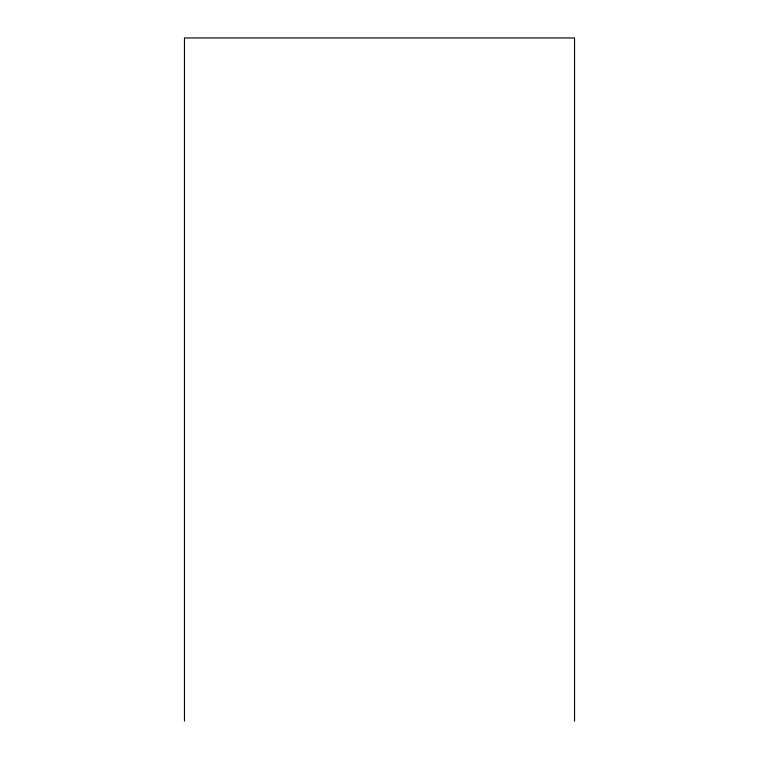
<?xml version="1.0" encoding="UTF-8"?>
<svg xmlns="http://www.w3.org/2000/svg" width="759" height="759" viewBox="0 0 759 759"><rect width="100%" height="100%" fill="white"/><g stroke="black" fill="none" stroke-linecap="round" stroke-linejoin="round"><path stroke-width="1.14" d="M574.535 721.05L574.535 37.95L184.465 37.95L184.465 721.05"/></g></svg>
